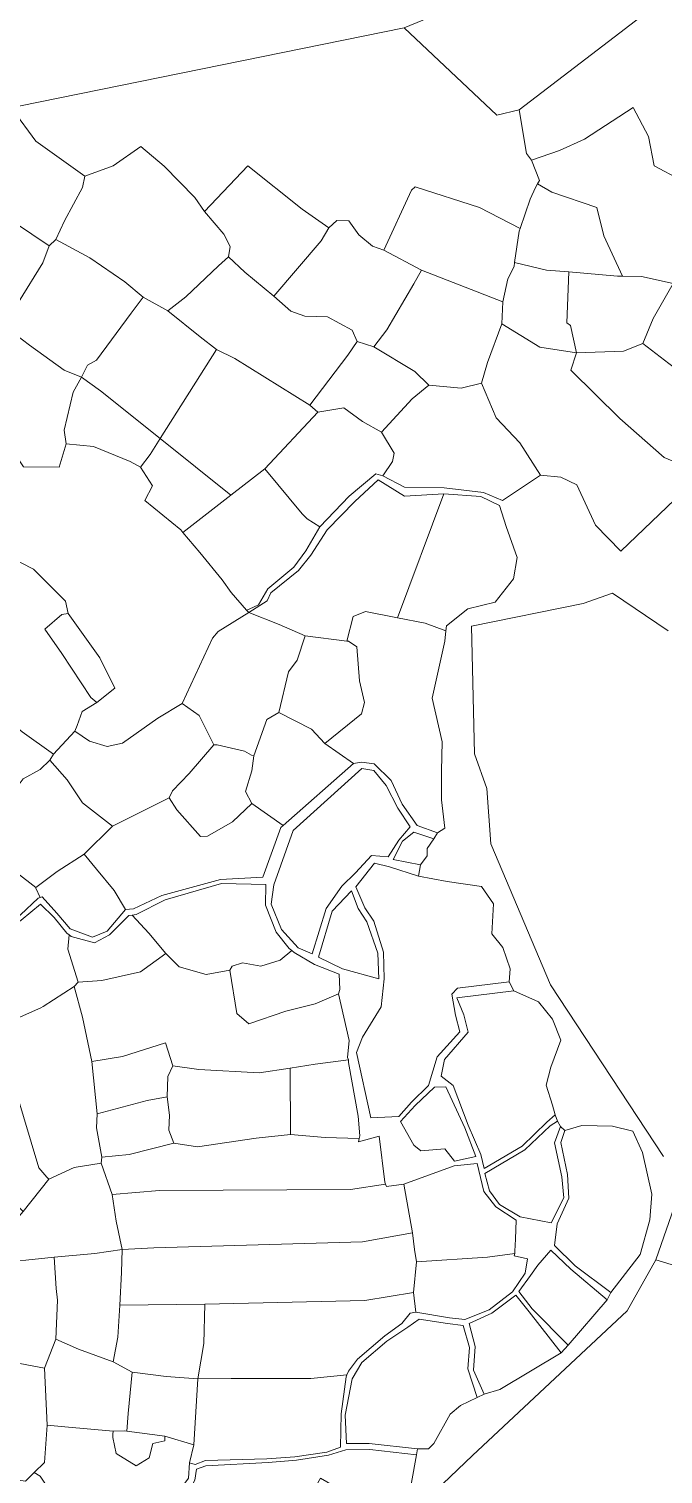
# Model space of a CAD drawing. Header units: metres. Extents: x 542555 to 550520, y 1840485 to 1846995.
# Drawn here: x 547859.2 to 547953.2, y 1841722.8 to 1841936.8 of the extents above; entities that cross this region are included whole.
import ezdxf

# ---------------------------------------------------------------- set-up
doc = ezdxf.new("R2010")
doc.units = ezdxf.units.M
doc.header["$MEASUREMENT"] = 0
doc.layers.add('Level 30', color=7, linetype='Continuous', lineweight=0)

msp = doc.modelspace()

# ---------------------------------------------------------------- linework, layer by layer
at = {"layer": 'Level 30', "color": 7, "linetype": 'Continuous', "lineweight": 0, "flags": 128}
for points in [[(547844.39, 1842031.65), (547873.07, 1841973.57), (547875.17, 1841968.91), (547877.57, 1841963.9), (547878.98, 1841963.94), (547884.54, 1841967.09), (547896.82, 1841973.02), (547899.25, 1841974.16), (547905.27, 1841961.1), (547911.36, 1841963.78), (547913.45, 1841958.27), (547918.86, 1841946.59), (547920.6, 1841942.08), (547920.6, 1841942.08), (547921, 1841941.33), (547921.43, 1841939.64), (547914.82, 1841936.92), (547857.75, 1841925.32)], [(547955.75, 1841914.39), (547951.84, 1841916.5), (547951.01, 1841920.83), (547948.74, 1841925.11), (547941.54, 1841920.43), (547937.84, 1841918.76), (547933.67, 1841917.33), (547932.92, 1841918.3), (547931.84, 1841924.8), (547952.42, 1841940.52)], [(547857.75, 1841925.32), (547914.82, 1841936.92), (547928.52, 1841923.99), (547931.84, 1841924.8), (547932.92, 1841918.3), (547933.67, 1841917.33), (547933.67, 1841917.33), (547934.86, 1841914.32), (547934.57, 1841913.8), (547934.28, 1841913.29), (547933.47, 1841911.53), (547931.98, 1841907.22), (547925.96, 1841910.31), (547916.44, 1841913.38), (547915.92, 1841912.88), (547911.8, 1841904), (547910.1, 1841904.6), (547908.1, 1841906.28), (547906.63, 1841908.36), (547904.85, 1841908.4), (547903.63, 1841907.3), (547899.7, 1841910.08), (547891.65, 1841916.46), (547885.26, 1841909.7), (547883.79, 1841911.78), (547879.26, 1841916.41), (547875.79, 1841919.34), (547871.71, 1841916.46), (547867.49, 1841914.96), (547860.23, 1841920.15), (547856.83, 1841924.79)], [(547953.35, 1841873.3), (547946.76, 1841879.06), (547939.52, 1841886.2), (547940.33, 1841888.77), (547947.3, 1841889.05), (547950.19, 1841890.18), (547954.01, 1841887.22)], [(547858.44, 1841871.92), (547863.7, 1841871.87), (547864.73, 1841875.32), (547868.78, 1841874.93), (547874.23, 1841872.71), (547875.78, 1841871.87), (547877.51, 1841869.11), (547876.39, 1841866.91), (547881.71, 1841862.59), (547882.04, 1841862.2), (547884.55, 1841859.2), (547887.84, 1841855.19), (547889.21, 1841853.28), (547891.46, 1841850.67), (547891.46, 1841850.67), (547891.82, 1841850.34), (547887.25, 1841847.54), (547886.42, 1841846.55), (547881.92, 1841836.87), (547878.3, 1841834.67), (547873.07, 1841830.97), (547870.8, 1841830.49), (547868.22, 1841831.27), (547866.05, 1841832.75), (547866.36, 1841833.62), (547867.14, 1841835.69), (547869.28, 1841837.01), (547871.97, 1841839.15), (547869.75, 1841843.63), (547865.03, 1841850.2), (547864.63, 1841852), (547859.9, 1841856.78), (547856.37, 1841858.58)], [(547914.54, 1841713.86), (547916.62, 1841725.61), (547916.81, 1841726.47), (547918.41, 1841726.47), (547919.23, 1841727.26), (547921.61, 1841731.63), (547923.17, 1841732.92), (547925.64, 1841734.07), (547926.66, 1841734.61), (547929, 1841735.3), (547938.05, 1841740.7), (547939.12, 1841741.85), (547944.86, 1841748.55), (547945.43, 1841749.62), (547949.77, 1841755.28), (547951.2, 1841760.41), (547951.5, 1841764.22), (547950.14, 1841770.38), (547948.68, 1841773.53), (547945.68, 1841774.26), (547941.11, 1841774.38), (547938.59, 1841773.61), (547937.95, 1841774.22), (547937.51, 1841775.01), (547937.17, 1841775.97), (547936.77, 1841777.4), (547935.85, 1841780.36), (547936.55, 1841783.01), (547938.04, 1841787), (547936.81, 1841790.12), (547934.71, 1841792.68), (547931.07, 1841794.29), (547930.37, 1841795.67), (547930.53, 1841797.57), (547929.44, 1841800.75), (547927.81, 1841802.77), (547928.06, 1841807.19), (547926.25, 1841809.74), (547921.16, 1841810.48), (547916.95, 1841811.28), (547917.24, 1841812.98), (547918.2, 1841814.29), (547918.2, 1841815.37), (547919.2, 1841816.83), (547919.73, 1841817.69), (547920.86, 1841818.39), (547920.34, 1841822.61), (547920.36, 1841826.87), (547920.45, 1841831.18), (547918.96, 1841837.67), (547920.84, 1841846.08), (547921.01, 1841847.61), (547921.1, 1841848.34), (547924.22, 1841850.87), (547928.27, 1841851.87), (547931, 1841855.3), (547931.55, 1841858.49), (547929.9, 1841863.09), (547928.93, 1841866.2), (547926.18, 1841867.52), (547920.68, 1841867.91), (547914.85, 1841867.56), (547910.95, 1841869.99), (547907.53, 1841866.78), (547903.4, 1841862.58), (547901.01, 1841858.83), (547899.16, 1841856.56), (547895.06, 1841853.24), (547894.53, 1841852.06), (547891.82, 1841850.34), (547891.46, 1841850.67), (547891.85, 1841850.81), (547893.25, 1841851.48), (547894.6, 1841853.82), (547898.45, 1841857.04), (547900.23, 1841859.49), (547902.32, 1841863), (547906.65, 1841867.56), (547910.63, 1841870.86), (547911.66, 1841870.58), (547914.87, 1841868.88), (547920.73, 1841868.78), (547926.58, 1841868.12), (547929.36, 1841866.91), (547935.01, 1841870.68), (547938.01, 1841870.36), (547940.38, 1841869.23), (547943.18, 1841863.26), (547946.92, 1841859.42), (547954.9, 1841867.06)], [(547856.37, 1841858.58), (547859.9, 1841856.78), (547864.63, 1841852), (547865.03, 1841850.2), (547865.03, 1841850.2), (547864.12, 1841850.05), (547861.58, 1841847.85), (547864.11, 1841844.28), (547868.38, 1841837.76), (547869.28, 1841837.01), (547867.14, 1841835.69), (547866.36, 1841833.62), (547866.05, 1841832.75), (547862.87, 1841829.35), (547858.24, 1841832.65)], [(547953.92, 1841847.61), (547945.66, 1841853.18), (547941.35, 1841851.67), (547924.78, 1841848.31), (547925.22, 1841829.41), (547927.04, 1841824.26), (547927.64, 1841816.08), (547936.47, 1841795.18), (547953.23, 1841769.76)], [(547953.23, 1841769.76), (547936.47, 1841795.18), (547927.64, 1841816.08), (547927.04, 1841824.26), (547925.22, 1841829.41), (547924.78, 1841848.31), (547941.35, 1841851.67), (547945.66, 1841853.18), (547953.92, 1841847.61)], [(547955.19, 1841763.43), (547952.11, 1841754.46), (547947.83, 1841746.91), (547924.92, 1841725.52), (547920.53, 1841721.32)], [(547957.14, 1841752.97), (547952.11, 1841754.46), (547955.19, 1841763.43)], [(547920.53, 1841721.32), (547924.92, 1841725.52), (547947.83, 1841746.91), (547952.11, 1841754.46), (547957.14, 1841752.97), (548014.48, 1841753.9), (548016.51, 1841753.79), (548019.55, 1841756.47), (548027.45, 1841748.08), (548028.28, 1841740.42), (548067.62, 1841710.19)]]:
    msp.add_lwpolyline(points, dxfattribs=at)
for points in [[(547952.42, 1841940.52), (547931.84, 1841924.8), (547928.52, 1841923.99), (547914.82, 1841936.92), (547921.43, 1841939.64), (547921, 1841941.33), (547920.6, 1841942.08), (547924.73, 1841943.79), (547940.76, 1841951.48), (547943, 1841952.1), (547950.41, 1841953.9), (547951.68, 1841945.2), (547952.42, 1841940.52)], [(547856.83, 1841924.79), (547860.23, 1841920.15), (547867.49, 1841914.96), (547867.15, 1841913.27), (547864.51, 1841908.36), (547863.2, 1841905.58), (547862.22, 1841904.64), (547854.32, 1841909.91), (547852.21, 1841911.06), (547849.98, 1841913.18), (547846.35, 1841916.1), (547848.49, 1841918.4), (547854.3, 1841923.15), (547856.83, 1841924.79)], [(547958.91, 1841908.92), (547954.67, 1841899.06), (547949.97, 1841900.08), (547947.17, 1841900.14), (547944.4, 1841906.1), (547943.33, 1841910.33), (547936.71, 1841912.56), (547934.57, 1841913.8), (547934.86, 1841914.32), (547933.67, 1841917.33), (547937.84, 1841918.76), (547941.54, 1841920.43), (547948.74, 1841925.11), (547951.01, 1841920.83), (547951.84, 1841916.5), (547955.75, 1841914.39), (547958.01, 1841911.48), (547958.43, 1841909.28), (547958.91, 1841908.92)], [(547885.26, 1841909.7), (547888.09, 1841906.36), (547889.02, 1841904.53), (547888.81, 1841903.01), (547887.33, 1841901.69), (547882.48, 1841897.09), (547879.79, 1841895.03), (547876.17, 1841897.03), (547873.45, 1841899.32), (547868.25, 1841902.87), (547863.2, 1841905.58), (547864.51, 1841908.36), (547867.15, 1841913.27), (547867.49, 1841914.96), (547871.71, 1841916.46), (547875.79, 1841919.34), (547879.26, 1841916.41), (547883.79, 1841911.78), (547885.26, 1841909.7)], [(547885.26, 1841909.7), (547891.65, 1841916.46), (547899.7, 1841910.08), (547903.63, 1841907.3), (547902.54, 1841905.4), (547895.49, 1841897.19), (547891.19, 1841900.74), (547888.81, 1841903.01), (547889.02, 1841904.53), (547888.09, 1841906.36), (547885.26, 1841909.7)], [(547934.57, 1841913.8), (547936.71, 1841912.56), (547943.33, 1841910.33), (547944.4, 1841906.1), (547947.17, 1841900.14), (547946.43, 1841900.16), (547939.21, 1841900.77), (547935.91, 1841901.05), (547931.18, 1841902.15), (547931.86, 1841906.82), (547931.98, 1841907.22), (547933.47, 1841911.53), (547934.28, 1841913.29), (547934.57, 1841913.8)], [(547911.8, 1841904), (547915.92, 1841912.88), (547916.44, 1841913.38), (547925.96, 1841910.31), (547931.98, 1841907.22), (547931.86, 1841906.82), (547931.18, 1841902.15), (547931.1, 1841901.58), (547930.15, 1841899.73), (547929.45, 1841896.32), (547917.37, 1841901.02), (547911.8, 1841904)], [(547852.21, 1841911.06), (547854.32, 1841909.91), (547862.22, 1841904.64), (547861.31, 1841902.1), (547857.7, 1841896.28), (547855.2, 1841893.54), (547851.95, 1841894.81), (547847.14, 1841898.25), (547844.36, 1841900.5), (547844.89, 1841901.25), (547848.01, 1841904.74), (547850.81, 1841908.42), (547852.21, 1841911.06)], [(547911.8, 1841904), (547917.37, 1841901.02), (547916.24, 1841899.01), (547912.26, 1841892.22), (547910.32, 1841889.7), (547907.87, 1841890.49), (547907.09, 1841892.14), (547903.47, 1841894.14), (547900.09, 1841894.23), (547898.02, 1841894.95), (547895.49, 1841897.19), (547902.54, 1841905.4), (547903.63, 1841907.3), (547904.85, 1841908.4), (547906.63, 1841908.36), (547908.1, 1841906.28), (547910.1, 1841904.6), (547911.8, 1841904)], [(547867.93, 1841886.97), (547867.02, 1841885.18), (547864.46, 1841886.2), (547859.29, 1841889.95), (547856.22, 1841892.3), (547855.98, 1841892.47), (547855.69, 1841892.8), (547855.2, 1841893.54), (547857.7, 1841896.28), (547861.31, 1841902.1), (547862.22, 1841904.64), (547863.2, 1841905.58), (547868.25, 1841902.87), (547873.45, 1841899.32), (547876.17, 1841897.03), (547874.38, 1841894.67), (547869.24, 1841887.72), (547867.93, 1841886.97)], [(547895.49, 1841897.19), (547898.02, 1841894.95), (547900.09, 1841894.23), (547903.47, 1841894.14), (547907.09, 1841892.14), (547907.87, 1841890.49), (547906.47, 1841888.47), (547900.83, 1841881.06), (547889.74, 1841887.93), (547887.02, 1841889.3), (547884.59, 1841891.17), (547879.79, 1841895.03), (547882.48, 1841897.09), (547887.33, 1841901.69), (547888.81, 1841903.01), (547891.19, 1841900.74), (547895.49, 1841897.19)], [(547917.37, 1841901.02), (547929.45, 1841896.32), (547929.3, 1841893.1), (547927.16, 1841887.34), (547926.26, 1841884.31), (547923.28, 1841883.57), (547918.48, 1841884.01), (547916.38, 1841886.03), (547910.32, 1841889.7), (547912.26, 1841892.22), (547916.24, 1841899.01), (547917.37, 1841901.02)], [(547934.92, 1841889.63), (547929.3, 1841893.1), (547929.45, 1841896.32), (547930.15, 1841899.73), (547931.1, 1841901.58), (547931.18, 1841902.15), (547935.91, 1841901.05), (547939.21, 1841900.77), (547938.92, 1841893.24), (547939.47, 1841892.84), (547940.33, 1841888.77), (547934.92, 1841889.63)], [(547947.17, 1841900.14), (547949.97, 1841900.08), (547954.67, 1841899.06), (547951.68, 1841893.87), (547950.19, 1841890.18), (547947.3, 1841889.05), (547940.33, 1841888.77), (547939.47, 1841892.84), (547938.92, 1841893.24), (547939.21, 1841900.77), (547946.43, 1841900.16), (547947.17, 1841900.14)], [(547954.01, 1841887.22), (547950.19, 1841890.18), (547951.68, 1841893.87), (547954.67, 1841899.06), (547960.97, 1841897.29), (547963.13, 1841896.94), (547962.53, 1841888.28), (547963.3, 1841886.9), (547962.73, 1841886.84), (547959.29, 1841883.25), (547954.01, 1841887.22)], [(547887.02, 1841889.3), (547878.69, 1841876.09), (547869.84, 1841883.18), (547867.02, 1841885.18), (547867.93, 1841886.97), (547869.24, 1841887.72), (547874.38, 1841894.67), (547876.17, 1841897.03), (547879.79, 1841895.03), (547884.59, 1841891.17), (547887.02, 1841889.3)], [(547855.98, 1841892.47), (547856.22, 1841892.3), (547859.29, 1841889.95), (547864.46, 1841886.2), (547867.02, 1841885.18), (547865.77, 1841882.96), (547864.44, 1841877.35), (547864.73, 1841875.32), (547863.7, 1841871.87), (547858.44, 1841871.92), (547857.2, 1841873.78), (547857.42, 1841878.39), (547856.44, 1841882.61), (547853.93, 1841887.01), (547855.11, 1841889.55), (547855.98, 1841892.47)], [(547938.01, 1841870.36), (547935.01, 1841870.68), (547931.93, 1841875.46), (547928.46, 1841879.15), (547926.26, 1841884.31), (547927.16, 1841887.34), (547929.3, 1841893.1), (547934.92, 1841889.63), (547940.33, 1841888.77), (547939.52, 1841886.2), (547946.76, 1841879.06), (547953.35, 1841873.3), (547958.53, 1841871.1), (547954.9, 1841867.06), (547946.92, 1841859.42), (547943.18, 1841863.26), (547940.38, 1841869.23), (547938.01, 1841870.36)], [(547916.01, 1841881.99), (547911.45, 1841877.05), (547908.65, 1841878.64), (547905.89, 1841880.64), (547902.02, 1841880), (547900.83, 1841881.06), (547906.47, 1841888.47), (547907.87, 1841890.49), (547910.32, 1841889.7), (547916.38, 1841886.03), (547918.48, 1841884.01), (547916.01, 1841881.99)], [(547902.02, 1841880), (547894.17, 1841871.59), (547889.16, 1841867.71), (547878.69, 1841876.09), (547887.02, 1841889.3), (547889.74, 1841887.93), (547900.83, 1841881.06), (547902.02, 1841880)], [(547867.02, 1841885.18), (547869.84, 1841883.18), (547878.69, 1841876.09), (547877.2, 1841873.72), (547875.78, 1841871.87), (547874.23, 1841872.71), (547868.78, 1841874.93), (547864.73, 1841875.32), (547864.44, 1841877.35), (547865.77, 1841882.96), (547867.02, 1841885.18)], [(547914.87, 1841868.88), (547911.66, 1841870.58), (547913.11, 1841872.68), (547913.33, 1841873.95), (547911.45, 1841877.05), (547916.01, 1841881.99), (547918.48, 1841884.01), (547923.28, 1841883.57), (547926.26, 1841884.31), (547928.46, 1841879.15), (547931.93, 1841875.46), (547935.01, 1841870.68), (547929.36, 1841866.91), (547926.58, 1841868.12), (547920.73, 1841868.78), (547914.87, 1841868.88)], [(547911.45, 1841877.05), (547913.33, 1841873.95), (547913.11, 1841872.68), (547911.66, 1841870.58), (547910.63, 1841870.86), (547906.65, 1841867.56), (547902.32, 1841863), (547900.43, 1841864.19), (547899.7, 1841864.93), (547894.17, 1841871.59), (547902.02, 1841880), (547905.89, 1841880.64), (547908.65, 1841878.64), (547911.45, 1841877.05)], [(547878.69, 1841876.09), (547889.16, 1841867.71), (547882.04, 1841862.2), (547881.71, 1841862.59), (547876.39, 1841866.91), (547877.51, 1841869.11), (547875.78, 1841871.87), (547877.2, 1841873.72), (547878.69, 1841876.09)], [(547891.85, 1841850.81), (547891.46, 1841850.67), (547889.21, 1841853.28), (547887.84, 1841855.19), (547884.55, 1841859.2), (547882.04, 1841862.2), (547889.16, 1841867.71), (547894.17, 1841871.59), (547899.7, 1841864.93), (547900.43, 1841864.19), (547902.32, 1841863), (547900.23, 1841859.49), (547898.45, 1841857.04), (547894.6, 1841853.82), (547893.25, 1841851.48), (547891.85, 1841850.81)], [(547920.68, 1841867.91), (547913.81, 1841849.54), (547909.07, 1841850.5), (547907.27, 1841849.75), (547906.31, 1841846.11), (547900.15, 1841846.86), (547896.28, 1841848.57), (547891.82, 1841850.34), (547894.53, 1841852.06), (547895.06, 1841853.24), (547899.16, 1841856.56), (547901.01, 1841858.83), (547903.4, 1841862.58), (547907.53, 1841866.78), (547910.95, 1841869.99), (547914.85, 1841867.56), (547920.68, 1841867.91)], [(547920.68, 1841867.91), (547926.18, 1841867.52), (547928.93, 1841866.2), (547929.9, 1841863.09), (547931.55, 1841858.49), (547931, 1841855.3), (547928.27, 1841851.87), (547924.22, 1841850.87), (547921.1, 1841848.34), (547921.01, 1841847.61), (547917.9, 1841848.77), (547913.81, 1841849.54), (547920.68, 1841867.91)], [(547871.97, 1841839.15), (547869.28, 1841837.01), (547868.38, 1841837.76), (547864.11, 1841844.28), (547861.58, 1841847.85), (547864.12, 1841850.05), (547865.03, 1841850.2), (547869.75, 1841843.63), (547871.97, 1841839.15)], [(547891.82, 1841850.34), (547896.28, 1841848.57), (547900.15, 1841846.86), (547898.96, 1841843.29), (547897.68, 1841841.56), (547896.24, 1841835.54), (547894.46, 1841834.51), (547892.56, 1841829.12), (547892.19, 1841829.23), (547891.14, 1841829.81), (547887.12, 1841830.73), (547886.63, 1841830.73), (547884.44, 1841835.11), (547881.92, 1841836.87), (547886.42, 1841846.55), (547887.25, 1841847.54), (547891.82, 1841850.34)], [(547913.81, 1841849.54), (547917.9, 1841848.77), (547921.01, 1841847.61), (547920.84, 1841846.08), (547918.96, 1841837.67), (547920.45, 1841831.18), (547920.36, 1841826.87), (547920.34, 1841822.61), (547920.86, 1841818.39), (547919.73, 1841817.69), (547916.73, 1841818.78), (547914.52, 1841821.95), (547912.88, 1841825.46), (547910.36, 1841827.95), (547908.47, 1841828.19), (547907.33, 1841827.97), (547903.07, 1841830.92), (547908.49, 1841835.31), (547908.94, 1841837.02), (547908.19, 1841840.2), (547907.8, 1841845.23), (547906.56, 1841846.08), (547906.31, 1841846.11), (547907.27, 1841849.75), (547909.07, 1841850.5), (547913.81, 1841849.54)], [(547906.31, 1841846.11), (547906.56, 1841846.08), (547907.8, 1841845.23), (547908.19, 1841840.2), (547908.94, 1841837.02), (547908.49, 1841835.31), (547903.07, 1841830.92), (547901.08, 1841833.07), (547896.24, 1841835.54), (547897.68, 1841841.56), (547898.96, 1841843.29), (547900.15, 1841846.86), (547906.31, 1841846.11)], [(547862.87, 1841829.35), (547862.31, 1841828.46), (547860.87, 1841827.1), (547858.4, 1841825.73), (547855.14, 1841821.34), (547851.95, 1841818.99), (547849.22, 1841818.59), (547846.7, 1841817.37), (547843.34, 1841816.07), (547839.66, 1841821.47), (547837.34, 1841826.34), (547839.67, 1841828.37), (547845.47, 1841834.95), (547847.88, 1841836.99), (547851.28, 1841841.65), (547852.77, 1841840.02), (547852.92, 1841838.1), (547855.83, 1841834.68), (547858.24, 1841832.65), (547862.87, 1841829.35)], [(547880.52, 1841823.95), (547879.98, 1841822.88), (547871.61, 1841818.72), (547867.16, 1841822.16), (547864.88, 1841825.57), (547862.31, 1841828.46), (547862.87, 1841829.35), (547866.05, 1841832.75), (547868.22, 1841831.27), (547870.8, 1841830.49), (547873.07, 1841830.97), (547878.3, 1841834.67), (547881.92, 1841836.87), (547884.44, 1841835.11), (547886.63, 1841830.73), (547882.95, 1841826.5), (547880.52, 1841823.95)], [(547903.07, 1841830.92), (547907.33, 1841827.97), (547896.88, 1841818.8), (547892.24, 1841822.07), (547891.29, 1841823.85), (547892.23, 1841826.89), (547892.56, 1841829.12), (547894.46, 1841834.51), (547896.24, 1841835.54), (547901.08, 1841833.07), (547903.07, 1841830.92)], [(547886.63, 1841830.73), (547887.12, 1841830.73), (547891.14, 1841829.81), (547892.19, 1841829.23), (547892.56, 1841829.12), (547892.23, 1841826.89), (547891.29, 1841823.85), (547892.24, 1841822.07), (547889.38, 1841819.34), (547885.67, 1841817.21), (547884.65, 1841817.16), (547881.15, 1841821.14), (547879.98, 1841822.88), (547880.52, 1841823.95), (547882.95, 1841826.5), (547886.63, 1841830.73)], [(547871.61, 1841818.72), (547867.41, 1841814.56), (547863.43, 1841812), (547860.27, 1841809.63), (547857.4, 1841811.85), (547853.66, 1841815.28), (547852.14, 1841818.46), (547851.95, 1841818.99), (547855.14, 1841821.34), (547858.4, 1841825.73), (547860.87, 1841827.1), (547862.31, 1841828.46), (547864.88, 1841825.57), (547867.16, 1841822.16), (547871.61, 1841818.72)], [(547914.01, 1841816.61), (547912.45, 1841814.18), (547909.98, 1841814.34), (547907.61, 1841811.78), (547905.58, 1841809.79), (547903.24, 1841806.5), (547901.21, 1841799.78), (547899.1, 1841800.67), (547896.63, 1841803.4), (547895.11, 1841807.17), (547895.53, 1841810.01), (547898.39, 1841818.05), (547908.54, 1841827.26), (547910.3, 1841826.93), (547912.13, 1841824.72), (547913.89, 1841821.35), (547915.71, 1841818.6), (547914.01, 1841816.61)], [(547892.24, 1841822.07), (547896.88, 1841818.8), (547896.55, 1841818.52), (547893.9, 1841811.14), (547887.61, 1841810.79), (547878.94, 1841808.45), (547874.7, 1841806.44), (547873.53, 1841806.38), (547871.88, 1841809.17), (547869.24, 1841812.31), (547867.41, 1841814.56), (547871.61, 1841818.72), (547879.98, 1841822.88), (547881.15, 1841821.14), (547884.65, 1841817.16), (547885.67, 1841817.21), (547889.38, 1841819.34), (547892.24, 1841822.07)], [(547918.2, 1841814.29), (547917.24, 1841812.98), (547913.17, 1841813.76), (547914.55, 1841816.47), (547916.25, 1841817.82), (547919.2, 1841816.83), (547918.2, 1841815.37), (547918.2, 1841814.29)], [(547860.27, 1841809.63), (547860.25, 1841809.53), (547860.9, 1841808.13), (547860.58, 1841808.05), (547857.99, 1841805.59), (547854.5, 1841803.23), (547853, 1841804.47), (547847.22, 1841810.05), (547845.97, 1841811.3), (547847.57, 1841812.12), (547850.51, 1841813.24), (547853.66, 1841815.28), (547857.4, 1841811.85), (547860.27, 1841809.63)], [(547867.41, 1841814.56), (547869.24, 1841812.31), (547871.88, 1841809.17), (547873.53, 1841806.38), (547870.8, 1841803.16), (547868.66, 1841802.24), (547865.33, 1841803.5), (547863.38, 1841805.8), (547861.21, 1841808.21), (547860.9, 1841808.13), (547860.25, 1841809.53), (547860.27, 1841809.63), (547863.43, 1841812), (547867.41, 1841814.56)], [(547916.95, 1841811.28), (547921.16, 1841810.48), (547926.25, 1841809.74), (547928.06, 1841807.19), (547927.81, 1841802.77), (547929.44, 1841800.75), (547930.53, 1841797.57), (547930.37, 1841795.67), (547922.72, 1841794.71), (547921.85, 1841793.8), (547922.4, 1841790.71), (547923.07, 1841788.25), (547919.72, 1841784.55), (547918.4, 1841780.29), (547915.89, 1841777.83), (547914.01, 1841775.69), (547909.87, 1841775.53), (547907.75, 1841785.16), (547908.63, 1841787.43), (547911.42, 1841791.93), (547911.85, 1841796.07), (547911.74, 1841800.03), (547910.33, 1841804.63), (547908.97, 1841806.58), (547907.65, 1841809.73), (547910.4, 1841813.22), (547912.63, 1841812.7), (547916.95, 1841811.28)], [(547889.36, 1841797.98), (547888.97, 1841797.35), (547885.49, 1841796.73), (547881.47, 1841797.86), (547879.5, 1841799.82), (547876.97, 1841802.85), (547874.52, 1841805.53), (547875.11, 1841805.6), (547879.4, 1841807.78), (547887.76, 1841810.19), (547894.33, 1841810.04), (547894.27, 1841807.01), (547895.85, 1841803.01), (547897.76, 1841800.57), (547898.16, 1841800.28), (547896.44, 1841798.85), (547893.56, 1841797.98), (547890.85, 1841798.46), (547889.36, 1841797.98)], [(547904.13, 1841806.13), (547906.99, 1841809.12), (547908.02, 1841806.53), (547909.28, 1841804.53), (547910.9, 1841799.9), (547911.05, 1841796.1), (547905.68, 1841797.59), (547902.1, 1841799.3), (547904.13, 1841806.13)], [(547866.53, 1841795.61), (547865.94, 1841794.95), (547861.33, 1841791.97), (547861, 1841791.79), (547856.22, 1841789.67), (547854.13, 1841789.45), (547853.41, 1841790.46), (547851.53, 1841794.65), (547848.61, 1841797.5), (547849.84, 1841799.01), (547854.79, 1841802.53), (547858.09, 1841804.8), (547860.96, 1841807.17), (547862.98, 1841805.15), (547864.85, 1841802.86), (547865.19, 1841802.59), (547864.99, 1841800.46), (547866.53, 1841795.61)], [(547870.02, 1841795.83), (547866.53, 1841795.61), (547864.99, 1841800.46), (547865.19, 1841802.59), (547865.47, 1841802.37), (547868.95, 1841801.43), (547871.18, 1841802.59), (547874.01, 1841805.47), (547874.52, 1841805.53), (547876.97, 1841802.85), (547879.5, 1841799.82), (547875.74, 1841797.12), (547870.02, 1841795.83)], [(547905.28, 1841794.51), (547905.08, 1841793.87), (547901.62, 1841792.37), (547897.3, 1841791.32), (547891.78, 1841789.41), (547890.05, 1841790.94), (547888.97, 1841797.35), (547889.36, 1841797.98), (547890.85, 1841798.46), (547893.56, 1841797.98), (547896.44, 1841798.85), (547898.16, 1841800.28), (547898.54, 1841799.99), (547901.52, 1841798.22), (547905.19, 1841796.77), (547905.28, 1841794.51)], [(547905.08, 1841793.87), (547906.65, 1841786.97), (547906.44, 1841784.46), (547906.56, 1841784.09), (547901.64, 1841783.44), (547897.93, 1841782.88), (547893.35, 1841782.17), (547884.42, 1841782.65), (547880.55, 1841783.21), (547879.46, 1841786.6), (547873.08, 1841784.57), (547868.57, 1841783.87), (547867.18, 1841790.39), (547865.94, 1841794.95), (547866.53, 1841795.61), (547870.02, 1841795.83), (547875.74, 1841797.12), (547879.5, 1841799.82), (547881.47, 1841797.86), (547885.49, 1841796.73), (547888.97, 1841797.35), (547890.05, 1841790.94), (547891.78, 1841789.41), (547897.3, 1841791.32), (547901.62, 1841792.37), (547905.08, 1841793.87)], [(547870.04, 1841769.68), (547869.91, 1841768.77), (547865.95, 1841768.13), (547862.16, 1841766.4), (547861.87, 1841766.7), (547860.7, 1841768.11), (547857.3, 1841779.51), (547855.45, 1841784.14), (547853.05, 1841788.38), (547854.13, 1841789.45), (547856.22, 1841789.67), (547861, 1841791.79), (547861.33, 1841791.97), (547865.94, 1841794.95), (547867.18, 1841790.39), (547868.57, 1841783.87), (547869.33, 1841776.11), (547869.23, 1841774.03), (547870.04, 1841769.68)], [(547936.77, 1841777.4), (547937.17, 1841775.97), (547935.93, 1841774.86), (547932.3, 1841771.32), (547926.68, 1841768.02), (547926.15, 1841770.1), (547924.31, 1841774.44), (547922.05, 1841780.29), (547920.27, 1841781.67), (547920.77, 1841784.15), (547924.29, 1841788.19), (547923.66, 1841790.77), (547922.63, 1841793.26), (547931.07, 1841794.29), (547934.71, 1841792.68), (547936.81, 1841790.12), (547938.04, 1841787), (547936.55, 1841783.01), (547935.85, 1841780.36), (547936.77, 1841777.4)], [(547862.16, 1841766.4), (547858.38, 1841761.63), (547854.17, 1841765.61), (547850.86, 1841770.74), (547843.11, 1841780.9), (547845.69, 1841783.6), (547848.15, 1841785.88), (547848.5, 1841785.15), (547850.32, 1841783.67), (547852.55, 1841783.11), (547854.85, 1841783.5), (547855.45, 1841784.14), (547857.3, 1841779.51), (547860.7, 1841768.11), (547861.87, 1841766.7), (547862.16, 1841766.4)], [(547868.57, 1841783.87), (547873.08, 1841784.57), (547879.46, 1841786.6), (547880.55, 1841783.21), (547879.8, 1841781.62), (547879.69, 1841778.6), (547876.76, 1841778.08), (547869.33, 1841776.11), (547868.57, 1841783.87)], [(547884.22, 1841771.19), (547880.68, 1841771.74), (547879.94, 1841773.69), (547880.04, 1841775.91), (547879.69, 1841778.6), (547879.8, 1841781.62), (547880.55, 1841783.21), (547884.42, 1841782.65), (547893.35, 1841782.17), (547897.93, 1841782.88), (547897.96, 1841773.04), (547892.9, 1841772.52), (547884.22, 1841771.19)], [(547908.27, 1841772.85), (547908.17, 1841772.46), (547903.11, 1841772.61), (547897.96, 1841773.04), (547897.93, 1841782.88), (547901.64, 1841783.44), (547906.56, 1841784.09), (547906.56, 1841783.7), (547907.99, 1841775.75), (547908.27, 1841772.85)], [(547923.81, 1841774.04), (547925.44, 1841769.79), (547922.25, 1841769.1), (547920.85, 1841770.91), (547917.3, 1841770.64), (547916.25, 1841771.48), (547914.26, 1841774.95), (547916.45, 1841777.34), (547919.3, 1841780.06), (547920.97, 1841780.11), (547923.81, 1841774.04)], [(547874.07, 1841770.08), (547870.04, 1841769.68), (547869.23, 1841774.03), (547869.33, 1841776.11), (547876.76, 1841778.08), (547879.69, 1841778.6), (547880.04, 1841775.91), (547879.94, 1841773.69), (547880.68, 1841771.74), (547874.07, 1841770.08)], [(547937.95, 1841774.22), (547937.07, 1841771.81), (547938.16, 1841766.77), (547938.45, 1841763.67), (547936.61, 1841759.95), (547931.99, 1841760.87), (547928.96, 1841762.67), (547927.46, 1841764.71), (547926.76, 1841767.26), (547932.69, 1841770.77), (547936.43, 1841774.33), (547937.51, 1841775.01), (547937.95, 1841774.22)], [(547949.77, 1841755.28), (547945.43, 1841749.62), (547940.13, 1841753.58), (547937.1, 1841756.58), (547937.48, 1841759.82), (547939.19, 1841763.61), (547939, 1841767.1), (547938.04, 1841771.83), (547938.59, 1841773.61), (547941.11, 1841774.38), (547945.68, 1841774.26), (547948.68, 1841773.53), (547950.14, 1841770.38), (547951.5, 1841764.22), (547951.2, 1841760.41), (547949.77, 1841755.28)], [(547878.55, 1841764.74), (547871.55, 1841764.13), (547869.91, 1841768.77), (547870.04, 1841769.68), (547874.07, 1841770.08), (547880.68, 1841771.74), (547884.22, 1841771.19), (547892.9, 1841772.52), (547897.96, 1841773.04), (547903.11, 1841772.61), (547908.17, 1841772.46), (547908.05, 1841771.96), (547911.09, 1841772.77), (547911.93, 1841765.98), (547912.06, 1841765.66), (547906.87, 1841764.87), (547878.55, 1841764.74)], [(547868.99, 1841755.44), (547862.97, 1841754.86), (547858.79, 1841754.43), (547855.49, 1841754.31), (547854.86, 1841754.27), (547853.5, 1841757.09), (547856.12, 1841758.99), (547858.38, 1841761.63), (547862.16, 1841766.4), (547865.95, 1841768.13), (547869.91, 1841768.77), (547871.55, 1841764.13), (547872.13, 1841760.19), (547873.06, 1841756.02), (547868.99, 1841755.44)], [(547931.2, 1841755.74), (547931.2, 1841755.43), (547927.16, 1841754.85), (547916.65, 1841754.19), (547916.32, 1841756.01), (547916.07, 1841758.46), (547914.74, 1841765.69), (547922.21, 1841768.4), (547925.61, 1841768.72), (547926.63, 1841764.59), (547928.4, 1841762.32), (547931.39, 1841760.34), (547931.33, 1841757.53), (547931.2, 1841755.74)], [(547914.74, 1841765.69), (547916.07, 1841758.46), (547908.62, 1841757.14), (547877.74, 1841756.28), (547873.06, 1841756.02), (547872.13, 1841760.19), (547871.55, 1841764.13), (547878.55, 1841764.74), (547906.87, 1841764.87), (547912.06, 1841765.66), (547912.19, 1841765.34), (547914.74, 1841765.69)], [(547916.65, 1841754.19), (547916.2, 1841749.64), (547908.98, 1841748.45), (547885.3, 1841747.93), (547872.72, 1841747.78), (547872.94, 1841752.6), (547873.06, 1841756.02), (547877.74, 1841756.28), (547908.62, 1841757.14), (547916.07, 1841758.46), (547916.32, 1841756.01), (547916.65, 1841754.19)], [(547862.97, 1841754.86), (547868.99, 1841755.44), (547873.06, 1841756.02), (547872.94, 1841752.6), (547872.72, 1841747.78), (547872.39, 1841743.03), (547871.71, 1841739.36), (547866.58, 1841741.25), (547863.23, 1841742.72), (547863.48, 1841748.5), (547863.28, 1841750.25), (547862.97, 1841754.86)], [(547931.13, 1841755.08), (547933.08, 1841754.64), (547932.75, 1841752.49), (547930.84, 1841749.73), (547927.41, 1841747.07), (547923.79, 1841745.64), (547921.53, 1841745.91), (547916.56, 1841746.73), (547916.2, 1841749.64), (547916.65, 1841754.19), (547927.16, 1841754.85), (547931.2, 1841755.43), (547931.13, 1841755.08)], [(547944.86, 1841748.55), (547939.12, 1841741.85), (547933.76, 1841747.21), (547931.78, 1841749.78), (547933.54, 1841752.16), (547934.6, 1841753.68), (547936.54, 1841755.91), (547939.51, 1841753.1), (547944.86, 1841748.55)], [(547863.48, 1841748.5), (547863.23, 1841742.72), (547861.56, 1841738.45), (547856.07, 1841739.48), (547851.23, 1841739.7), (547852.71, 1841745.57), (547854.16, 1841749.87), (547854.86, 1841754.27), (547855.49, 1841754.31), (547858.79, 1841754.43), (547862.97, 1841754.86), (547863.28, 1841750.25), (547863.48, 1841748.5)], [(547916.2, 1841749.64), (547916.56, 1841746.73), (547915.72, 1841746.58), (547914.47, 1841745.05), (547911.94, 1841743.24), (547907.9, 1841739.77), (547906.55, 1841738.01), (547906.32, 1841737.45), (547900.98, 1841736.93), (547889.19, 1841736.92), (547884.25, 1841736.87), (547885.12, 1841742.07), (547885.3, 1841747.93), (547908.98, 1841748.45), (547916.2, 1841749.64)], [(547929, 1841735.3), (547926.66, 1841734.61), (547925.07, 1841738.14), (547925.33, 1841741.64), (547924.42, 1841745.04), (547927.82, 1841746.59), (547931.35, 1841749.23), (547933.35, 1841746.8), (547938.05, 1841740.7), (547929, 1841735.3)], [(547885.12, 1841742.07), (547884.25, 1841736.87), (547879.55, 1841737.22), (547874.51, 1841737.82), (547871.71, 1841739.36), (547872.39, 1841743.03), (547872.72, 1841747.78), (547885.3, 1841747.93), (547885.12, 1841742.07)], [(547918.41, 1841726.47), (547916.81, 1841726.47), (547909.63, 1841727.27), (547906.29, 1841727.28), (547906.06, 1841731.49), (547907.11, 1841736.88), (547908.52, 1841739.27), (547912.26, 1841742.42), (547915.37, 1841744.53), (547917.05, 1841745.69), (547921.25, 1841745.04), (547923.57, 1841744.77), (547924.51, 1841741.49), (547924.24, 1841738.36), (547925.64, 1841734.07), (547923.17, 1841732.92), (547921.61, 1841731.63), (547919.23, 1841727.26), (547918.41, 1841726.47)], [(547871.71, 1841739.36), (547874.51, 1841737.82), (547873.93, 1841731.73), (547873.71, 1841729.09), (547873.32, 1841729.14), (547871.69, 1841729.1), (547864.57, 1841729.77), (547861.93, 1841730), (547861.56, 1841738.45), (547863.23, 1841742.72), (547866.58, 1841741.25), (547871.71, 1841739.36)], [(547861.56, 1841738.45), (547861.93, 1841730), (547861.55, 1841724.46), (547860.01, 1841723), (547858.74, 1841721.7), (547854.11, 1841722.32), (547848.3, 1841721.74), (547845.39, 1841736.22), (547845.66, 1841738.75), (547851.23, 1841739.7), (547856.07, 1841739.48), (547861.56, 1841738.45)], [(547884.25, 1841736.87), (547883.65, 1841727.06), (547879.35, 1841728.38), (547873.71, 1841729.09), (547873.93, 1841731.73), (547874.51, 1841737.82), (547879.55, 1841737.22), (547884.25, 1841736.87)], [(547884.25, 1841736.87), (547889.19, 1841736.92), (547900.98, 1841736.93), (547906.32, 1841737.45), (547906.21, 1841737.17), (547905.46, 1841731.68), (547905.4, 1841726.76), (547903.36, 1841726.02), (547898.64, 1841725.29), (547894.48, 1841725), (547885.4, 1841724.74), (547883.83, 1841724.17), (547883, 1841724.41), (547883.65, 1841727.06), (547884.25, 1841736.87)], [(547879.35, 1841728.38), (547883.65, 1841727.06), (547883, 1841724.41), (547882.87, 1841722.15), (547880.02, 1841718.31), (547874.73, 1841714.94), (547870.06, 1841715.95), (547865.74, 1841716.86), (547863.51, 1841718.47), (547860.9, 1841722.46), (547860.01, 1841723), (547861.55, 1841724.46), (547861.93, 1841730), (547864.57, 1841729.77), (547871.69, 1841729.1), (547871.66, 1841728.67), (547871.66, 1841728.18), (547872.14, 1841725.8), (547875.1, 1841723.97), (547877.05, 1841725.17), (547877.56, 1841727.28), (547879.34, 1841727.66), (547879.35, 1841728.38)], [(547873.71, 1841729.09), (547879.35, 1841728.38), (547879.34, 1841727.66), (547877.56, 1841727.28), (547877.05, 1841725.17), (547875.1, 1841723.97), (547872.14, 1841725.8), (547871.66, 1841728.18), (547871.66, 1841728.67), (547871.69, 1841729.1), (547873.32, 1841729.14), (547873.71, 1841729.09)], [(547914.54, 1841713.86), (547913.86, 1841712.03), (547909.72, 1841714.75), (547904.89, 1841720.73), (547902.44, 1841722.13), (547900.57, 1841718.93), (547895.21, 1841710.54), (547893.6, 1841708.47), (547892.77, 1841707.52), (547890.23, 1841706.8), (547888.32, 1841709.96), (547881.84, 1841717.96), (547883.79, 1841721.87), (547884.06, 1841723.46), (547885.42, 1841723.98), (547894.69, 1841724.45), (547898.87, 1841724.82), (547903.59, 1841725.55), (547906.19, 1841726.36), (547909.75, 1841726.37), (547916.62, 1841725.61), (547914.54, 1841713.86)]]:
    msp.add_lwpolyline(points, close=True, dxfattribs=at)

doc.saveas('drawing.dxf')
